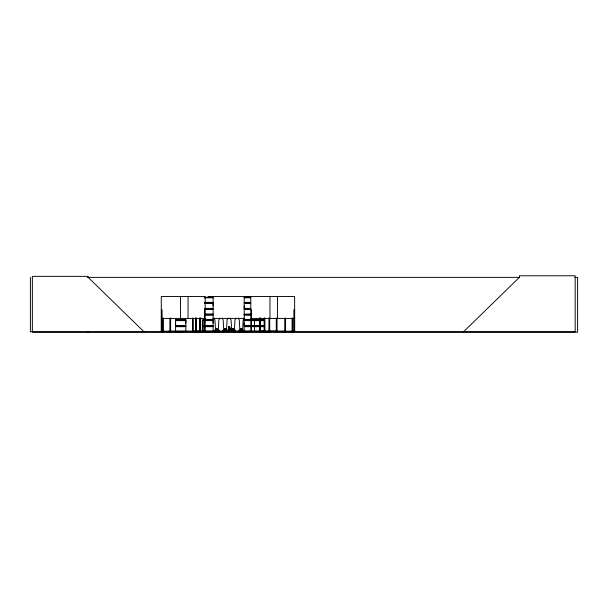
<?xml version="1.0" encoding="UTF-8"?>
<svg xmlns="http://www.w3.org/2000/svg" width="608" height="608" viewBox="0 0 608 608"><rect width="100%" height="100%" fill="white"/><g stroke="black" fill="none" stroke-linecap="round" stroke-linejoin="round"><path stroke-width="0.91" d="M175.59 325.668L175.59 320.629L185.858 320.629L185.843 325.668L175.59 325.668L175.606 323.144M185.843 323.144L185.843 320.629M202.874 325.668L202.874 320.629M213.119 323.144L213.119 320.629L202.867 320.629L202.867 325.668L213.127 325.668L213.127 320.629M213.119 305.892L213.119 303.377L204.364 303.377M250.656 325.668L244.196 325.668L244.211 323.144M250.656 308.416L244.196 308.416L244.211 305.892M254.448 323.144L254.448 320.629M229.026 331.694L229.239 326.496M226.503 330.524L227.073 319.945A2.744 2.744 0 0 0 227.878 318.007M216.676 329.186C217.33 329.262 216.676 328.951 216.82 329.43M225.203 328.943C224.914 329.886 225.234 328.32 225.203 329.43M233.084 329.43L232.773 328.951L233.191 329.316M240.897 329.186C241.984 328.905 240.692 329.855 241.156 328.943M228.342 331.694L229.132 326.496L228.16 331.694M227.909 331.694L229.064 326.496L229.512 326.496L230.523 330.828M227.84 331.694L229.056 326.496M198.96 331.345L198.991 331.763M262.945 331.687L262.96 331.314M232.834 329.057L232.773 329.012M205.23 331.763L205.17 296.499L161.295 296.499L161.234 331.763L161.188 331.314M162.108 331.71L162.04 309.829L161.295 309.829M250.587 331.345L244.218 331.398L250.656 331.314L250.534 331.71M225.044 328.951L224.892 329.012M175.59 331.542L175.59 326.678L185.858 326.678L185.858 331.542L175.568 331.74M218.644 331.117L218.964 329.969L218.964 331.398C217.922 331.839 219.997 331.816 218.956 331.398L214.533 331.725L214.89 331.565M223.075 331.398C222.049 331.839 224.116 331.816 223.075 331.398L223.075 329.969L223.394 331.117M226.868 331.117L227.187 329.969L226.966 331.748M202.874 331.74L202.867 326.678L213.127 326.678L213.127 331.542M244.211 314.488L250.663 314.29M463.554 331.763L519.369 277.377L519.369 275.781L575.176 275.781L575.176 331.763L30.4 331.763L30.4 277.377M256.409 331.71L256.462 331.307L256.477 331.763M215.118 331.755L214.852 329.969L215.171 331.117M215.612 331.565L215.977 331.717L215.43 331.748M217.9 331.763L218.424 331.755M234.05 331.748L234.49 331.74M239.225 331.565L238.868 331.725L239.187 329.969L239.506 331.117M243.253 331.565L243.618 331.717L239.18 331.398L239.415 331.74M243.078 331.748L243.299 329.969L242.98 331.117M268.896 331.307L268.782 331.71M87.461 277.377L519.658 277.377M574.75 277.377L577.6 277.377L577.6 332.219L32.361 332.219L32.361 276.351L88.175 276.351L88.175 277.377L143.982 331.763M208.042 296.499L294.629 296.499L294.69 331.763M204.364 297.304L213.134 297.304M244.188 297.304L250.663 297.304M204.364 297.502L213.134 297.479M244.188 297.502L250.663 297.502M204.372 297.798L213.119 297.798M244.211 297.798L250.656 297.798M204.364 302.358L213.127 302.358L213.127 297.502M250.656 302.358L244.196 302.358L244.196 297.502M205.398 302.716L213.195 302.716M244.127 302.716L250.678 302.716M205.398 303.027L213.195 303.027M244.127 303.027L250.678 303.027M250.656 303.377L244.196 303.377L244.196 308.416M204.364 308.416L213.127 308.416L213.127 303.377M205.398 308.765L213.195 308.765M244.127 308.765L250.678 308.765M205.398 309.077L213.195 309.077M244.127 309.077L250.678 309.077M204.364 309.426L213.127 309.426L213.127 314.283M250.656 309.426L244.196 309.426L244.196 314.283M205.17 309.829L204.425 309.829L204.508 331.763M250.754 309.829L251.499 309.829L251.416 331.763M294.629 309.829L293.884 309.829L293.892 331.763L293.976 330.965M204.372 314.154L213.119 314.154M244.211 314.154L250.656 314.154M204.364 314.29L213.134 314.298M213.134 314.496L204.364 314.556L213.127 314.564M204.364 314.746L213.134 314.731M244.188 314.731L250.663 314.731M204.372 315.05L213.119 315.05M244.211 315.05L250.656 315.05M161.295 318.432L205.17 318.432M212.716 318.432L244.454 318.432M250.762 318.432L294.629 318.432M175.59 319.61L185.858 319.61M202.867 319.61L213.127 319.61L213.127 314.754M250.656 319.61L244.196 319.61L244.196 314.754M251.887 319.61L254.463 319.61M255.048 319.61L263.636 319.61M175.522 319.968L185.926 319.968M202.791 319.968L213.195 319.968M244.127 319.968L250.678 319.968M251.932 319.968L254.532 319.968M254.98 319.968L263.682 319.968M175.522 320.279L185.926 320.279M202.791 320.279L213.195 320.279M244.127 320.279L250.678 320.279M251.932 320.279L254.532 320.279M254.98 320.279L263.682 320.279M250.656 320.629L244.196 320.629L244.196 325.668M251.887 320.629L254.463 320.629L254.448 325.668M255.048 320.629L263.636 320.629M251.887 325.668L254.463 325.668M255.048 325.668L263.636 325.668M175.522 326.017L185.926 326.017M202.791 326.017L213.195 326.017M244.127 326.017L250.678 326.017M251.932 326.017L254.532 326.017M254.98 326.017L263.682 326.017M175.522 326.329L185.926 326.329M202.791 326.329L213.195 326.329M244.127 326.329L250.678 326.329M251.932 326.329L254.532 326.329M254.98 326.329L263.682 326.329M250.656 326.678L244.196 326.678L244.196 331.542M251.887 326.678L254.463 326.678L254.463 331.542L251.902 331.542M255.048 326.678L263.636 326.678M215.984 330.889L216.668 330.889M217.36 330.889L217.816 330.889M233.252 330.889L233.928 330.889M240.327 330.889L241.004 330.889M241.695 330.889L242.151 330.889M161.211 330.965L162.123 330.965L162.123 331.763M169.837 330.965L170.749 330.965L170.749 331.763M193.374 330.965L192.462 330.965L192.462 331.763M196.262 330.965L195.464 330.965L195.51 331.763L195.533 318.052M199.606 330.965L200.686 330.965M205.253 330.965L204.341 330.965L204.341 331.763M264.062 330.965L264.89 330.965M268.896 330.965L269.808 330.965L269.808 331.763M285.578 330.965L284.666 330.965L284.666 331.763M163.438 331.193L169.837 331.193M193.374 331.193L199.865 331.193M260.178 331.193L264.313 331.193M269.808 331.193L276.207 331.193M285.578 331.193L291.977 331.193M175.613 331.398L185.835 331.398L175.606 331.406M205.23 331.307L213.104 331.398L205.436 331.406M231.785 331.398L235.076 331.398C236.109 331.808 234.072 331.862 235.068 331.398L235.076 329.969L234.749 331.117M292.889 331.307L293.003 331.71M263.629 331.406L255.056 331.406L268.022 331.307L268.014 331.763M204.364 331.542L192.151 331.71L192.219 331.307L204.379 331.398L202.874 331.406L202.874 326.678M205.352 331.687L213.134 331.542M250.663 331.542L244.15 331.732M255.041 331.542L268.082 331.71M205.299 331.307L205.284 331.763M200.708 331.307L200.8 331.71M229.505 326.496L230.462 330.828M230.25 330.828L229.459 326.496L229.832 329.095M229.36 326.496L229.71 330.828M231.648 330.524L231.078 319.945A2.744 2.744 0 0 1 230.272 318.007M223.759 330.524L223.197 319.945A2.744 2.744 0 0 1 222.391 318.007M294.743 331.763L294.72 330.965L293.801 330.965L293.801 331.763M294.546 330.965L294.546 331.763M292.889 331.763L292.889 330.965L291.977 330.965L291.977 331.763M292.805 318.052L292.805 331.763M292.06 318.052L292.144 331.763M285.494 318.052L285.578 331.763M285.403 330.965L285.403 331.763M284.833 330.965L284.833 331.763M284.749 318.052L284.749 331.763M284.156 331.763L284.156 331.079L168.994 331.079L168.994 331.763M282.56 331.079L282.56 331.763M277.506 296.499L277.506 318.432M277.119 331.763L277.119 330.965L276.207 330.965L276.207 331.763M277.035 318.052L277.035 331.763M276.952 330.965L276.952 331.763M276.382 330.965L276.382 331.763M276.29 318.052L276.29 331.763M269.967 296.499L269.967 318.432M269.724 318.052L269.724 331.763M269.07 330.965L269.07 331.763M268.979 318.052L268.896 331.763M264.814 318.052L264.868 331.763M264.799 330.965L264.799 331.763M264.586 318.052L264.64 331.763M264.503 330.965L264.465 331.763M264.138 318.052L264.085 331.763M260.406 331.763L260.406 330.965L259.601 330.965L259.624 331.763L259.669 318.052M260.353 318.052L260.33 331.763M260.178 330.965L260.178 331.763M260.125 318.052L260.004 331.763M259.897 318.052L259.897 331.763M259.844 330.965L259.844 331.763M251.583 331.763L251.583 330.965L250.671 330.965L250.648 331.763M250.762 296.499L250.846 331.763M241.87 331.117L241.87 328.715L240.616 328.715L240.616 331.117M233.647 331.117L233.647 328.715L232.385 328.715L232.385 331.117L232.347 330.623M231.716 330.623L231.686 331.079M231.276 331.117L230.956 329.969L230.956 331.398M230.66 330.623L230.622 331.079M230.303 330.623L230.303 331.079M229.619 330.623L229.619 331.079M229.543 330.623L229.543 331.079M228.92 331.079L228.965 330.623L234.384 330.524L234.954 319.945A2.744 2.744 0 0 0 235.76 318.007M227.004 331.079L227.004 330.623L223.584 330.623L223.622 331.079M226.343 330.623L226.374 331.079M225.758 331.117L225.758 328.715L224.504 328.715L224.504 331.117M225.644 330.623L225.644 331.079M225.325 330.623L225.325 331.079M225.287 330.623L225.287 331.079M224.968 330.623L224.968 331.079M224.284 330.623L224.284 331.079M224.208 330.623L224.208 331.079M217.535 331.117L217.535 328.715L216.281 328.715L216.281 331.117M205.086 330.965L205.086 331.763M200.602 318.052L200.686 331.763M200.518 330.965L200.518 331.763M200.382 330.965L200.359 331.763L200.336 318.052M200.032 330.965L200.002 331.763M199.918 318.052L199.865 331.763M199.682 318.052L199.629 331.763M196.878 331.307L196.878 331.763M196.194 318.052L196.24 331.763M195.958 318.052L195.958 330.851M195.852 330.965L195.89 331.763M195.768 318.052L195.723 331.763M193.291 318.052L193.374 331.763M193.2 330.965L193.2 331.763M192.63 330.965L192.63 331.763M192.546 318.052L192.546 331.763M188.047 296.499L188.047 318.432M180.508 296.499L180.508 318.432M170.666 318.052L170.59 331.763M170.012 330.965L170.012 331.763M169.921 318.052L169.837 331.763M163.354 318.052L163.354 331.763L163.438 330.965L162.526 330.965L162.526 331.763M162.61 318.052L162.61 331.763M161.956 330.965L161.956 331.763M161.378 330.965L161.386 331.763M88.175 331.763L88.175 332.219M243.983 318.007A2.744 2.744 0 0 1 243.185 319.945L242.615 330.524L239.871 330.524L239.301 319.945A2.744 2.744 0 0 1 238.503 318.007M219.648 318.007A2.744 2.744 0 0 1 218.842 319.945L218.28 330.524L215.536 330.524L214.966 319.945A2.744 2.744 0 0 1 214.168 318.007M223.873 331.398C222.847 331.839 224.914 331.816 223.873 331.398M239.985 331.398C238.959 331.839 241.026 331.816 239.985 331.398M242.493 331.398C241.467 331.839 243.534 331.816 242.493 331.398M254.44 331.398L251.887 331.398L254.448 331.406M261.524 331.314L261.493 331.763L261.531 331.345"/></g></svg>
